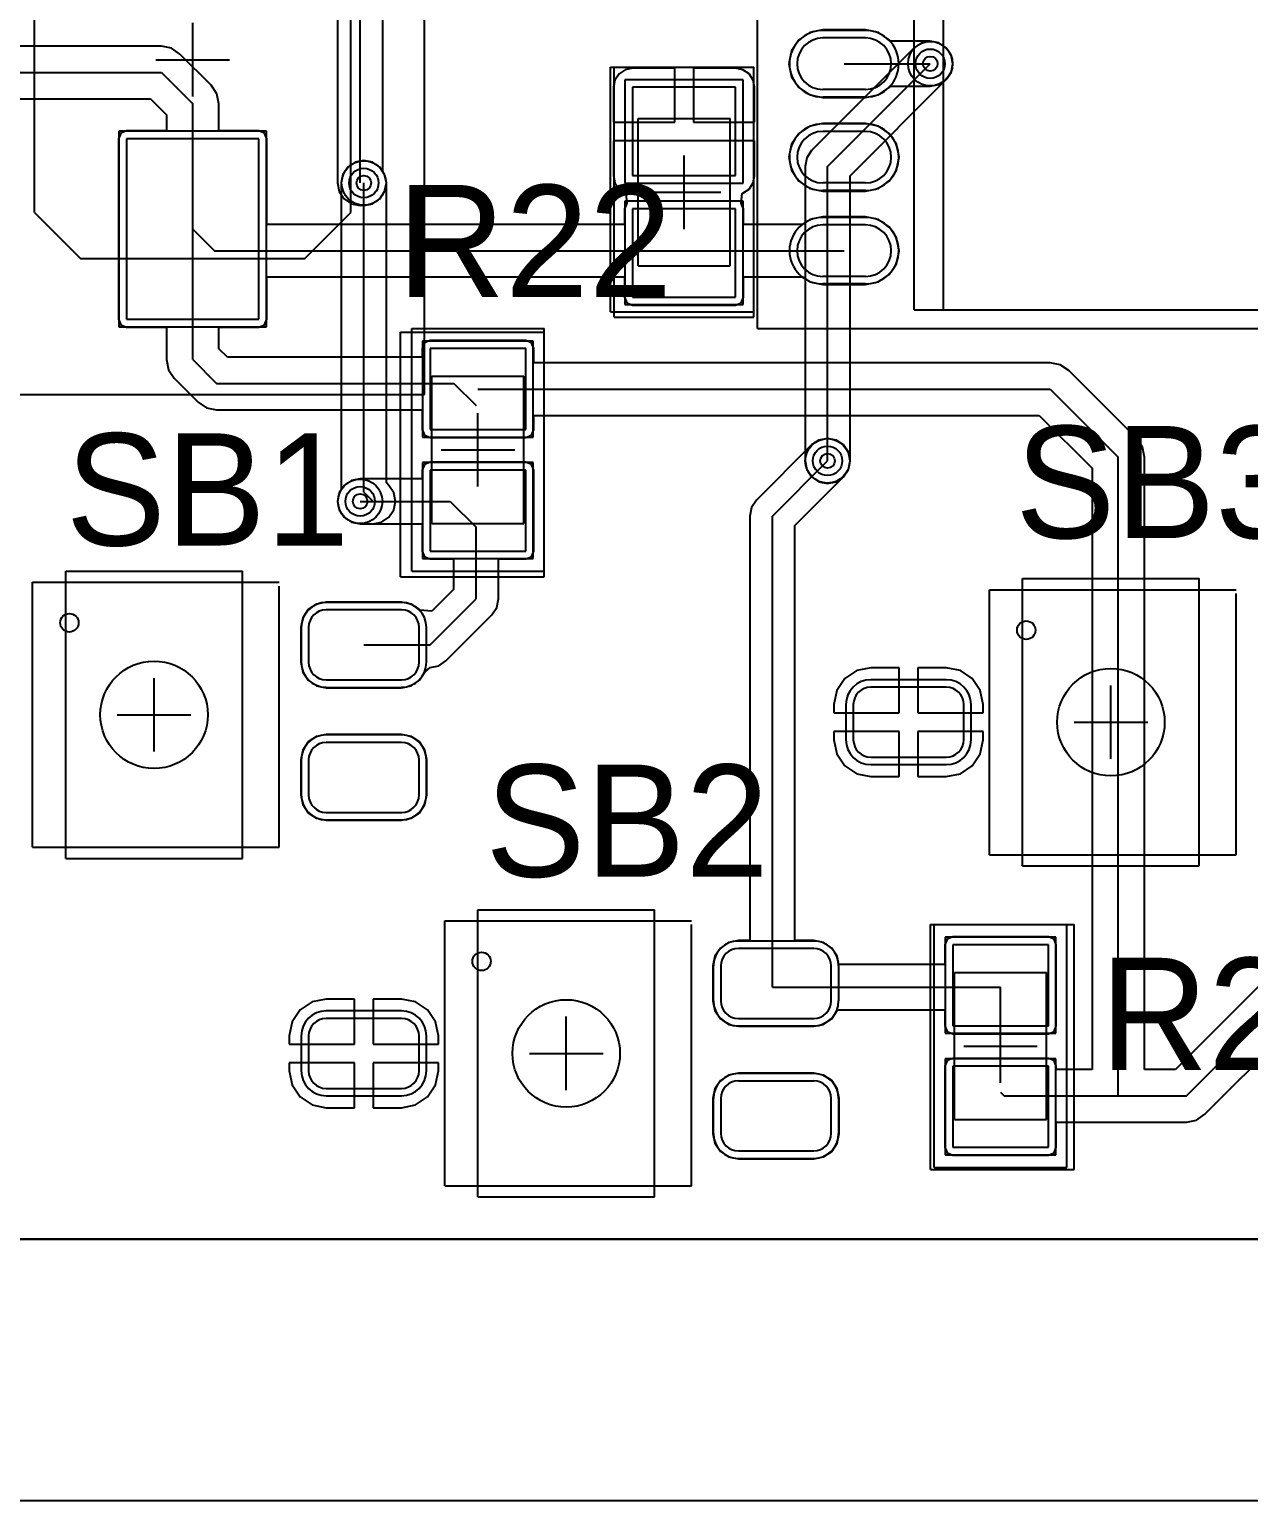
# Model space of a CAD drawing. Header units: millimetres. Extents: x 33 to 142, y 42 to 97.
# Drawn here: x 99.01 to 115.57, y 42.82 to 62.81 of the extents above; entities that cross this region are included whole.
import ezdxf

# ---------------------------------------------------------------- set-up
doc = ezdxf.new("R2010")
doc.units = ezdxf.units.MM
for name, color, linetype in [('BottomLayer', 5, 'Continuous'), ('BottomOverlay', 54, 'Continuous'), ('BottomSolder', 6, 'Continuous'), ('Mechanical13', 56, 'Continuous'), ('Mechanical15', 56, 'Continuous'), ('MultiLayer', 9, 'Continuous'), ('TopLayer', 1, 'Continuous'), ('TopOverlay', 2, 'Continuous'), ('TopPaste', 8, 'Continuous'), ('TopSolder', 216, 'Continuous'), ('ViaHoleLayer', 16, 'Continuous')]:
    doc.layers.add(name, color=color, linetype=linetype)

msp = doc.modelspace()

# ---------------------------------------------------------------- linework, layer by layer
at = {"layer": 'BottomLayer'}
for p, q in [((111.029, 62.561), (109.634, 61.166)), ((111.128, 62.628), (111.029, 62.561)), ((111.245, 62.651), (111.128, 62.628)), ((111.362, 62.628), (111.245, 62.651)), ((111.461, 62.561), (111.362, 62.628)), ((111.528, 62.462), (111.461, 62.561)), ((111.551, 62.345), (111.528, 62.462)), ((109.85, 60.95), (111.245, 62.345)), ((111.461, 62.129), (111.528, 62.228)), ((111.528, 62.228), (111.551, 62.345)), ((110.156, 60.823), (111.461, 62.129)), ((109.634, 61.166), (109.567, 61.067)), ((103.433, 61.008), (103.334, 60.941)), ((103.55, 61.031), (103.433, 61.008)), ((103.667, 61.008), (103.55, 61.031)), ((103.766, 60.941), (103.667, 61.008)), ((109.567, 61.067), (109.544, 60.95)), ((103.267, 60.842), (103.244, 60.725)), ((103.334, 60.941), (103.267, 60.842)), ((103.833, 60.842), (103.766, 60.941)), ((103.856, 60.725), (103.833, 60.842)), ((109.544, 60.95), (109.544, 60.95)), ((109.544, 60.95), (109.544, 56.95)), ((109.85, 56.95), (109.85, 60.95)), ((110.156, 56.95), (110.156, 60.823)), ((103.244, 60.725), (103.244, 56.557)), ((103.55, 56.525), (103.55, 60.725)), ((103.856, 56.652), (103.856, 60.725)), ((109.544, 56.95), (109.567, 56.833)), ((109.567, 56.833), (109.634, 56.734)), ((110.066, 56.734), (110.133, 56.833)), ((110.133, 56.833), (110.156, 56.95)), ((103.891, 56.616), (103.856, 56.652)), ((103.958, 56.517), (103.891, 56.616)), ((103.891, 56.616), (103.891, 56.616)), ((109.634, 56.734), (109.733, 56.667)), ((109.733, 56.667), (109.85, 56.644)), ((109.85, 56.644), (109.967, 56.667)), ((109.967, 56.667), (110.066, 56.734)), ((103.217, 56.517), (103.194, 56.4)), ((103.194, 56.4), (103.217, 56.283)), ((103.244, 56.557), (103.217, 56.517)), ((103.5, 56.4), (103.675, 56.4)), ((103.55, 56.525), (103.675, 56.4)), ((103.981, 56.4), (103.958, 56.517)), ((103.958, 56.283), (103.981, 56.4)), ((103.217, 56.283), (103.284, 56.184)), ((103.284, 56.184), (103.383, 56.117)), ((103.792, 56.117), (103.891, 56.184)), ((103.891, 56.184), (103.958, 56.283)), ((103.383, 56.117), (103.5, 56.094)), ((103.5, 56.094), (103.675, 56.094)), ((103.675, 56.094), (103.792, 56.117)), ((103.675, 56.094), (103.675, 56.094)), ((142.075, 46.375), (96.8, 46.375))]:
    msp.add_line(p, q, dxfattribs=at)
for centre in [(111.245, 62.345), (103.55, 60.725), (109.85, 56.95), (103.5, 56.4)]:
    msp.add_circle(centre, 0.2, dxfattribs=at)
at = {"layer": 'BottomOverlay'}
msp.add_line((39.15, 42.825), (142.225, 42.825), dxfattribs=at)
at = {"layer": 'BottomSolder'}
for centre in [(111.245, 62.345), (103.55, 60.725), (109.85, 56.95), (103.5, 56.4)]:
    msp.add_circle(centre, 0.302, dxfattribs=at)
at = {"layer": 'Mechanical13'}
for p, q in [((111.025, 59), (111.025, 69.5)), ((99.075, 60.325), (99.075, 65.1)), ((103.375, 60.325), (103.375, 65.1)), ((107.275, 59.6), (107.275, 61.6)), ((107.275, 61.6), (108.525, 61.6)), ((108.525, 59.6), (108.525, 61.6)), ((99.075, 60.325), (99.7, 59.7)), ((102.75, 59.7), (103.375, 60.325)), ((99.7, 59.7), (102.75, 59.7)), ((107.275, 59.6), (108.525, 59.6)), ((111.025, 59), (118.625, 59)), ((104.475, 58.1), (105.725, 58.1)), ((104.475, 56.1), (104.475, 58.1)), ((105.725, 56.1), (105.725, 58.1)), ((104.475, 56.1), (105.725, 56.1)), ((111.575, 50), (112.825, 50)), ((111.575, 48), (111.575, 50)), ((112.825, 48), (112.825, 50)), ((111.575, 48), (112.825, 48))]:
    msp.add_line(p, q, dxfattribs=at)
at = {"layer": 'Mechanical15'}
for p, q in [((108.9, 58.75), (108.9, 69.75)), ((104.375, 57.85), (104.375, 66.95)), ((101.225, 61.9), (101.225, 62.9)), ((100.725, 62.4), (101.725, 62.4)), ((106.95, 58.9), (106.95, 62.3)), ((106.95, 62.3), (108.85, 62.3)), ((108.85, 58.9), (108.85, 62.3)), ((107.9, 60.1), (107.9, 61.1)), ((107.4, 60.6), (108.4, 60.6)), ((106.95, 58.9), (108.85, 58.9)), ((104.2, 58.75), (106, 58.75)), ((104.2, 55.45), (104.2, 58.75)), ((106, 55.45), (106, 58.75)), ((108.9, 58.75), (120.75, 58.75)), ((98.075, 57.85), (104.375, 57.85)), ((105.1, 56.6), (105.1, 57.6)), ((104.6, 57.1), (105.6, 57.1)), ((99.5, 55.45), (101.9, 55.45)), ((99.5, 51.55), (99.5, 55.45)), ((101.9, 51.55), (101.9, 55.45)), ((104.2, 55.45), (106, 55.45)), ((112.5, 55.35), (114.9, 55.35)), ((112.5, 51.45), (112.5, 55.35)), ((114.9, 51.45), (114.9, 55.35)), ((100.7, 53), (100.7, 54)), ((113.7, 52.9), (113.7, 53.9)), ((100.2, 53.5), (101.2, 53.5)), ((113.2, 53.4), (114.2, 53.4)), ((99.5, 51.55), (101.9, 51.55)), ((112.5, 51.45), (114.9, 51.45)), ((105.1, 50.85), (107.5, 50.85)), ((105.1, 46.95), (105.1, 50.85)), ((107.5, 46.95), (107.5, 50.85)), ((111.3, 50.65), (113.1, 50.65)), ((111.3, 47.35), (111.3, 50.65)), ((113.1, 47.35), (113.1, 50.65)), ((106.3, 48.4), (106.3, 49.4)), ((112.2, 48.5), (112.2, 49.5)), ((111.7, 49), (112.7, 49)), ((105.8, 48.9), (106.8, 48.9)), ((111.3, 47.35), (113.1, 47.35)), ((105.1, 46.95), (107.5, 46.95))]:
    msp.add_line(p, q, dxfattribs=at)
at = {"layer": 'MultiLayer'}
for centre in [(111.245, 62.345), (103.55, 60.725), (109.85, 56.95), (103.5, 56.4)]:
    msp.add_circle(centre, 0.2, dxfattribs=at)
at = {"layer": 'TopLayer'}
for p, q in [((103.5, 60.725), (103.5, 65)), ((103.806, 60.882), (103.806, 65)), ((103.194, 64.873), (103.194, 60.725)), ((109.609, 62.769), (109.461, 62.669)), ((109.785, 62.804), (109.609, 62.769)), ((110.365, 62.804), (109.785, 62.804)), ((110.541, 62.769), (110.365, 62.804)), ((110.689, 62.669), (110.541, 62.769)), ((100.8, 62.582), (98.738, 62.582)), ((100.937, 62.555), (100.8, 62.582)), ((109.461, 62.669), (109.361, 62.521)), ((110.365, 62.695), (109.785, 62.695)), ((110.702, 62.651), (110.689, 62.669)), ((111.245, 62.651), (110.702, 62.651)), ((111.362, 62.628), (111.245, 62.651)), ((111.461, 62.561), (111.362, 62.628)), ((111.528, 62.462), (111.461, 62.561)), ((101.052, 62.477), (100.937, 62.555)), ((101.477, 62.052), (101.052, 62.477)), ((109.361, 62.521), (109.326, 62.345)), ((111.551, 62.345), (111.528, 62.462)), ((91.1, 62.225), (100.8, 62.225)), ((100.8, 62.225), (101.225, 61.8)), ((107.017, 62.208), (106.961, 62.124)), ((107.101, 62.264), (107.017, 62.208)), ((107.2, 62.284), (107.101, 62.264)), ((107.773, 62.284), (107.2, 62.284)), ((107.773, 61.552), (107.773, 62.284)), ((108.6, 62.284), (108.027, 62.284)), ((108.027, 62.284), (108.027, 61.552)), ((108.699, 62.264), (108.6, 62.284)), ((108.783, 62.208), (108.699, 62.264)), ((108.839, 62.124), (108.783, 62.208)), ((109.326, 62.345), (109.361, 62.169)), ((109.361, 62.169), (109.461, 62.021)), ((110.075, 62.345), (111.245, 62.345)), ((111.461, 62.129), (111.528, 62.228)), ((111.528, 62.228), (111.551, 62.345)), ((101.555, 61.937), (101.477, 62.052)), ((106.961, 62.124), (106.941, 62.025)), ((106.941, 62.025), (106.941, 61.552)), ((107.2, 62.025), (107.2, 60.825)), ((108.6, 62.025), (107.2, 62.025)), ((108.6, 60.825), (108.6, 62.025)), ((108.859, 62.025), (108.839, 62.124)), ((108.859, 61.552), (108.859, 62.025)), ((109.461, 62.021), (109.609, 61.921)), ((110.365, 61.995), (109.785, 61.995)), ((110.541, 61.921), (110.689, 62.021)), ((110.689, 62.021), (110.702, 62.039)), ((110.702, 62.039), (111.245, 62.039)), ((111.245, 62.039), (111.362, 62.062)), ((111.362, 62.062), (111.461, 62.129)), ((91.1, 61.868), (100.652, 61.868)), ((100.652, 61.868), (100.868, 61.652)), ((101.225, 60.1), (101.225, 61.8)), ((101.582, 61.8), (101.555, 61.937)), ((101.582, 61.433), (101.582, 61.8)), ((109.609, 61.921), (109.785, 61.886)), ((109.785, 61.886), (110.365, 61.886)), ((110.365, 61.886), (110.541, 61.921)), ((100.868, 61.652), (100.868, 61.433)), ((100.248, 61.402), (100.217, 61.325)), ((100.325, 61.433), (100.248, 61.402)), ((100.868, 61.433), (100.325, 61.433)), ((102.125, 61.433), (101.582, 61.433)), ((102.202, 61.402), (102.125, 61.433)), ((102.233, 61.325), (102.202, 61.402)), ((106.941, 61.552), (107.773, 61.552)), ((108.027, 61.552), (108.859, 61.552)), ((109.461, 61.399), (109.361, 61.251)), ((109.609, 61.499), (109.461, 61.399)), ((109.785, 61.534), (109.609, 61.499)), ((110.365, 61.534), (109.785, 61.534)), ((110.365, 61.425), (109.785, 61.425)), ((110.541, 61.499), (110.365, 61.534)), ((110.689, 61.399), (110.541, 61.499)), ((110.789, 61.251), (110.689, 61.399)), ((100.217, 61.325), (100.217, 58.875)), ((102.125, 61.325), (100.325, 61.325)), ((100.325, 61.325), (100.325, 58.875)), ((102.125, 58.875), (102.125, 61.325)), ((102.233, 60.162), (102.233, 61.325)), ((108.859, 61.298), (106.941, 61.298)), ((106.941, 61.298), (106.941, 60.825)), ((108.859, 60.825), (108.859, 61.298)), ((109.361, 61.251), (109.326, 61.075)), ((110.824, 61.075), (110.789, 61.251)), ((109.326, 61.075), (109.361, 60.899)), ((110.789, 60.899), (110.824, 61.075)), ((103.833, 60.842), (103.806, 60.882)), ((103.856, 60.725), (103.833, 60.842)), ((106.941, 60.825), (106.961, 60.726)), ((107.2, 60.825), (108.6, 60.825)), ((108.839, 60.726), (108.859, 60.825)), ((109.361, 60.899), (109.461, 60.751)), ((110.689, 60.751), (110.789, 60.899)), ((103.194, 60.725), (103.217, 60.608)), ((103.217, 60.608), (103.284, 60.509)), ((103.766, 60.509), (103.833, 60.608)), ((103.833, 60.608), (103.856, 60.725)), ((106.961, 60.726), (107.017, 60.642)), ((107.017, 60.642), (107.101, 60.586)), ((107.101, 60.586), (107.111, 60.584)), ((107.111, 60.584), (107.124, 60.452)), ((108.676, 60.452), (108.689, 60.584)), ((108.689, 60.584), (108.699, 60.586)), ((108.699, 60.586), (108.783, 60.642)), ((108.783, 60.642), (108.839, 60.726)), ((109.461, 60.751), (109.609, 60.651)), ((109.609, 60.651), (109.785, 60.616)), ((110.365, 60.725), (109.785, 60.725)), ((109.785, 60.616), (110.365, 60.616)), ((110.365, 60.616), (110.541, 60.651)), ((110.541, 60.651), (110.689, 60.751)), ((103.284, 60.509), (103.383, 60.442)), ((103.383, 60.442), (103.5, 60.419)), ((103.5, 60.419), (103.525, 60.424)), ((103.525, 60.424), (103.55, 60.419)), ((103.55, 60.419), (103.667, 60.442)), ((103.667, 60.442), (103.766, 60.509)), ((107.123, 60.452), (107.092, 60.375)), ((107.092, 60.375), (107.092, 60.162)), ((107.124, 60.452), (107.123, 60.452)), ((107.2, 60.375), (107.2, 59.175)), ((108.6, 60.375), (107.2, 60.375)), ((108.6, 59.175), (108.6, 60.375)), ((108.677, 60.452), (108.676, 60.452)), ((108.708, 60.375), (108.677, 60.452)), ((108.708, 60.162), (108.708, 60.375)), ((107.092, 60.162), (102.233, 60.162)), ((109.509, 60.162), (108.708, 60.162)), ((109.609, 60.229), (109.509, 60.162)), ((109.785, 60.264), (109.609, 60.229)), ((110.365, 60.264), (109.785, 60.264)), ((110.541, 60.229), (110.365, 60.264)), ((110.689, 60.129), (110.541, 60.229)), ((101.225, 60.1), (101.52, 59.805)), ((101.225, 58.325), (101.225, 60.1)), ((110.365, 60.155), (109.785, 60.155)), ((110.789, 59.981), (110.689, 60.129)), ((110.824, 59.805), (110.789, 59.981)), ((101.52, 59.805), (110.075, 59.805)), ((110.789, 59.629), (110.824, 59.805)), ((110.689, 59.481), (110.789, 59.629)), ((102.233, 58.875), (102.233, 59.448)), ((102.233, 59.448), (107.092, 59.448)), ((107.092, 59.448), (107.092, 59.175)), ((108.708, 59.175), (108.708, 59.448)), ((108.708, 59.448), (109.509, 59.448)), ((109.509, 59.448), (109.609, 59.381)), ((109.609, 59.381), (109.785, 59.346)), ((110.365, 59.455), (109.785, 59.455)), ((110.365, 59.346), (110.541, 59.381)), ((110.541, 59.381), (110.689, 59.481)), ((107.092, 59.175), (107.123, 59.098)), ((107.2, 59.175), (108.6, 59.175)), ((108.677, 59.098), (108.708, 59.175)), ((109.785, 59.346), (110.365, 59.346)), ((107.123, 59.098), (107.2, 59.067)), ((107.2, 59.067), (108.6, 59.067)), ((108.6, 59.067), (108.677, 59.098)), ((100.217, 58.875), (100.248, 58.798)), ((100.248, 58.798), (100.325, 58.767)), ((100.325, 58.875), (102.125, 58.875)), ((100.325, 58.767), (100.868, 58.767)), ((100.868, 58.767), (100.868, 58.325)), ((101.582, 58.473), (101.582, 58.767)), ((101.582, 58.767), (102.125, 58.767)), ((102.125, 58.767), (102.202, 58.798)), ((102.202, 58.798), (102.233, 58.875)), ((104.45, 58.583), (104.373, 58.552)), ((105.75, 58.583), (104.45, 58.583)), ((105.827, 58.552), (105.75, 58.583)), ((101.698, 58.357), (101.582, 58.473)), ((104.373, 58.552), (104.342, 58.475)), ((104.342, 58.475), (104.342, 58.357)), ((105.75, 58.475), (104.45, 58.475)), ((104.45, 58.475), (104.45, 57.375)), ((105.75, 57.375), (105.75, 58.475)), ((105.858, 58.475), (105.827, 58.552)), ((105.858, 58.282), (105.858, 58.475)), ((100.868, 58.325), (100.895, 58.188)), ((100.895, 58.188), (100.973, 58.073)), ((101.225, 58.325), (101.55, 58)), ((104.342, 58.357), (101.698, 58.357)), ((112.875, 58.282), (105.858, 58.282)), ((113.012, 58.255), (112.875, 58.282)), ((113.127, 58.177), (113.012, 58.255)), ((114.052, 57.252), (113.127, 58.177)), ((100.973, 58.073), (101.298, 57.748)), ((101.55, 58), (104.775, 58)), ((104.775, 58), (105.075, 57.7)), ((105.1, 57.925), (112.875, 57.925)), ((112.875, 57.925), (113.8, 57)), ((101.298, 57.748), (101.413, 57.67)), ((101.413, 57.67), (101.55, 57.643)), ((101.55, 57.643), (104.342, 57.643)), ((104.342, 57.643), (104.342, 57.375)), ((105.858, 57.375), (105.858, 57.568)), ((105.858, 57.568), (112.727, 57.568)), ((112.727, 57.568), (113.443, 56.852)), ((104.342, 57.375), (104.373, 57.298)), ((104.45, 57.375), (105.75, 57.375)), ((105.827, 57.298), (105.858, 57.375)), ((104.373, 57.298), (104.45, 57.267)), ((104.45, 57.267), (105.75, 57.267)), ((105.75, 57.267), (105.827, 57.298)), ((109.634, 57.166), (108.884, 56.416)), ((109.733, 57.233), (109.634, 57.166)), ((109.634, 57.166), (109.634, 57.166)), ((109.85, 57.256), (109.733, 57.233)), ((109.967, 57.233), (109.85, 57.256)), ((110.066, 57.166), (109.967, 57.233)), ((110.133, 57.067), (110.066, 57.166)), ((114.13, 57.137), (114.052, 57.252)), ((110.156, 56.95), (110.133, 57.067)), ((113.8, 48.325), (113.8, 57)), ((114.157, 57), (114.13, 57.137)), ((114.157, 48.682), (114.157, 57)), ((104.373, 56.902), (104.342, 56.825)), ((104.342, 56.825), (104.342, 56.706)), ((104.45, 56.933), (104.373, 56.902)), ((105.75, 56.933), (104.45, 56.933)), ((105.75, 56.825), (104.45, 56.825)), ((104.45, 56.825), (104.45, 55.725)), ((105.827, 56.902), (105.75, 56.933)), ((105.75, 55.725), (105.75, 56.825)), ((105.858, 56.825), (105.827, 56.902)), ((105.858, 55.725), (105.858, 56.825)), ((109.1, 56.2), (109.85, 56.95)), ((110.066, 56.734), (110.133, 56.833)), ((110.133, 56.833), (110.156, 56.95)), ((113.443, 56.852), (113.443, 48.682)), ((103.284, 56.616), (103.217, 56.517)), ((103.383, 56.683), (103.284, 56.616)), ((103.5, 56.706), (103.383, 56.683)), ((104.342, 56.706), (103.5, 56.706)), ((109.406, 56.073), (110.066, 56.734)), ((110.066, 56.734), (110.066, 56.734)), ((103.217, 56.517), (103.194, 56.4)), ((103.194, 56.4), (103.217, 56.283)), ((103.5, 56.4), (104.725, 56.4)), ((104.725, 56.4), (105.075, 56.05)), ((108.884, 56.416), (108.817, 56.317)), ((103.217, 56.283), (103.284, 56.184)), ((103.284, 56.184), (103.383, 56.117)), ((108.817, 56.317), (108.794, 56.2)), ((108.794, 56.2), (108.794, 56.2)), ((108.794, 56.2), (108.794, 50.432)), ((109.1, 49.8), (109.1, 56.2)), ((103.383, 56.117), (103.5, 56.094)), ((103.5, 56.094), (104.342, 56.094)), ((104.342, 56.094), (104.342, 55.725)), ((105.075, 55.075), (105.075, 56.05)), ((109.406, 50.432), (109.406, 56.073)), ((104.342, 55.725), (104.373, 55.648)), ((104.373, 55.648), (104.45, 55.617)), ((104.45, 55.725), (105.75, 55.725)), ((104.45, 55.617), (104.769, 55.617)), ((104.769, 55.617), (104.769, 55.202)), ((105.381, 55.075), (105.381, 55.617)), ((105.381, 55.617), (105.75, 55.617)), ((105.75, 55.617), (105.827, 55.648)), ((105.827, 55.648), (105.858, 55.725)), ((104.769, 55.202), (104.474, 54.907)), ((102.906, 55.005), (102.794, 54.931)), ((103.038, 55.032), (102.906, 55.005)), ((104.062, 55.032), (103.038, 55.032)), ((104.194, 55.005), (104.062, 55.032)), ((104.306, 54.931), (104.194, 55.005)), ((104.45, 54.45), (105.075, 55.075)), ((105.358, 54.958), (105.381, 55.075)), ((105.381, 55.075), (105.381, 55.075)), ((102.72, 54.819), (102.693, 54.688)), ((102.794, 54.931), (102.72, 54.819)), ((104.062, 54.925), (103.038, 54.925)), ((104.311, 54.923), (104.306, 54.931)), ((104.474, 54.907), (104.311, 54.923)), ((104.666, 54.234), (105.291, 54.859)), ((105.291, 54.859), (105.358, 54.958)), ((105.291, 54.859), (105.291, 54.859)), ((102.693, 54.688), (102.693, 54.213)), ((102.8, 54.688), (102.8, 54.213)), ((104.3, 54.213), (104.3, 54.688)), ((103.55, 54.45), (104.45, 54.45)), ((102.693, 54.213), (102.72, 54.081)), ((104.45, 54.144), (104.567, 54.167)), ((104.567, 54.167), (104.666, 54.234)), ((102.72, 54.081), (102.794, 53.969)), ((102.794, 53.969), (102.906, 53.895)), ((103.038, 53.975), (104.062, 53.975)), ((104.194, 53.895), (104.306, 53.969)), ((104.306, 53.969), (104.38, 54.081)), ((104.38, 54.081), (104.45, 54.144)), ((110.083, 53.992), (109.975, 53.829)), ((110.246, 54.1), (110.083, 53.992)), ((110.438, 54.139), (110.246, 54.1)), ((110.823, 54.139), (110.438, 54.139)), ((110.823, 53.527), (110.823, 54.139)), ((111.462, 54.139), (111.077, 54.139)), ((111.077, 54.139), (111.077, 53.527)), ((111.654, 54.1), (111.462, 54.139)), ((111.817, 53.992), (111.654, 54.1)), ((111.925, 53.829), (111.817, 53.992)), ((102.906, 53.895), (103.038, 53.868)), ((103.038, 53.868), (104.062, 53.868)), ((104.062, 53.868), (104.194, 53.895)), ((109.975, 53.829), (109.936, 53.638)), ((111.462, 53.875), (110.438, 53.875)), ((111.964, 53.638), (111.925, 53.829)), ((109.936, 53.638), (109.936, 53.527)), ((110.2, 53.638), (110.2, 53.162)), ((111.7, 53.162), (111.7, 53.638)), ((111.964, 53.527), (111.964, 53.638)), ((119.656, 53.76), (114.577, 48.682)), ((114.725, 48.325), (120.013, 53.613)), ((109.936, 53.527), (110.823, 53.527)), ((111.077, 53.527), (111.964, 53.527)), ((102.906, 53.205), (102.794, 53.131)), ((103.038, 53.232), (102.906, 53.205)), ((104.062, 53.232), (103.038, 53.232)), ((104.194, 53.205), (104.062, 53.232)), ((104.306, 53.131), (104.194, 53.205)), ((110.823, 53.273), (109.936, 53.273)), ((109.936, 53.273), (109.936, 53.162)), ((110.823, 52.661), (110.823, 53.273)), ((111.964, 53.273), (111.077, 53.273)), ((111.077, 53.273), (111.077, 52.661)), ((111.964, 53.162), (111.964, 53.273)), ((114.977, 48.073), (120.265, 53.361)), ((102.72, 53.019), (102.693, 52.887)), ((102.794, 53.131), (102.72, 53.019)), ((104.062, 53.125), (103.038, 53.125)), ((104.38, 53.019), (104.306, 53.131)), ((104.407, 52.887), (104.38, 53.019)), ((109.936, 53.162), (109.975, 52.971)), ((109.975, 52.971), (110.083, 52.808)), ((111.817, 52.808), (111.925, 52.971)), ((111.925, 52.971), (111.964, 53.162)), ((102.693, 52.887), (102.693, 52.412)), ((102.8, 52.887), (102.8, 52.412)), ((104.3, 52.412), (104.3, 52.887)), ((104.407, 52.412), (104.407, 52.887)), ((110.083, 52.808), (110.246, 52.7)), ((110.438, 52.925), (111.462, 52.925)), ((111.654, 52.7), (111.817, 52.808)), ((110.246, 52.7), (110.438, 52.661)), ((110.438, 52.661), (110.823, 52.661)), ((111.077, 52.661), (111.462, 52.661)), ((111.462, 52.661), (111.654, 52.7)), ((102.693, 52.412), (102.72, 52.281)), ((104.38, 52.281), (104.407, 52.412)), ((102.72, 52.281), (102.794, 52.169)), ((102.794, 52.169), (102.906, 52.095)), ((103.038, 52.175), (104.062, 52.175)), ((104.194, 52.095), (104.306, 52.169)), ((104.306, 52.169), (104.38, 52.281)), ((102.906, 52.095), (103.038, 52.068)), ((103.038, 52.068), (104.062, 52.068)), ((104.062, 52.068), (104.194, 52.095)), ((108.506, 50.405), (108.394, 50.331)), ((108.638, 50.432), (108.506, 50.405)), ((108.794, 50.432), (108.638, 50.432)), ((109.662, 50.432), (109.406, 50.432)), ((109.794, 50.405), (109.662, 50.432)), ((109.906, 50.331), (109.794, 50.405)), ((111.473, 50.452), (111.442, 50.375)), ((111.442, 50.375), (111.442, 50.106)), ((111.55, 50.483), (111.473, 50.452)), ((112.85, 50.483), (111.55, 50.483)), ((111.55, 50.375), (111.55, 49.275)), ((112.85, 50.375), (111.55, 50.375)), ((112.927, 50.452), (112.85, 50.483)), ((112.85, 49.275), (112.85, 50.375)), ((112.958, 50.375), (112.927, 50.452)), ((112.958, 49.275), (112.958, 50.375)), ((108.32, 50.219), (108.293, 50.088)), ((108.394, 50.331), (108.32, 50.219)), ((109.662, 50.325), (108.638, 50.325)), ((109.98, 50.219), (109.906, 50.331)), ((110.003, 50.106), (109.98, 50.219)), ((108.293, 50.088), (108.293, 49.613)), ((108.4, 50.088), (108.4, 49.613)), ((109.9, 49.613), (109.9, 50.088)), ((111.442, 50.106), (110.003, 50.106)), ((109.1, 49.8), (112.2, 49.8)), ((112.2, 49.5), (112.2, 49.8)), ((102.846, 49.6), (102.683, 49.492)), ((103.038, 49.639), (102.846, 49.6)), ((103.423, 49.639), (103.038, 49.639)), ((103.423, 49.027), (103.423, 49.639)), ((104.062, 49.639), (103.677, 49.639)), ((103.677, 49.639), (103.677, 49.027)), ((104.254, 49.6), (104.062, 49.639)), ((104.417, 49.492), (104.254, 49.6)), ((108.293, 49.613), (108.32, 49.481)), ((102.683, 49.492), (102.575, 49.329)), ((104.062, 49.375), (103.038, 49.375)), ((104.525, 49.329), (104.417, 49.492)), ((108.32, 49.481), (108.394, 49.369)), ((108.394, 49.369), (108.506, 49.295)), ((108.638, 49.375), (109.662, 49.375)), ((109.794, 49.295), (109.906, 49.369)), ((109.906, 49.369), (109.98, 49.481)), ((109.98, 49.481), (109.983, 49.494)), ((109.983, 49.494), (111.442, 49.494)), ((111.442, 49.494), (111.442, 49.275)), ((102.575, 49.329), (102.536, 49.138)), ((104.564, 49.138), (104.525, 49.329)), ((108.506, 49.295), (108.638, 49.268)), ((108.638, 49.268), (109.662, 49.268)), ((109.662, 49.268), (109.794, 49.295)), ((111.442, 49.275), (111.473, 49.198)), ((111.473, 49.198), (111.55, 49.167)), ((111.55, 49.275), (112.85, 49.275)), ((111.55, 49.167), (112.85, 49.167)), ((112.85, 49.167), (112.927, 49.198)), ((112.927, 49.198), (112.958, 49.275)), ((102.536, 49.138), (102.536, 49.027)), ((102.536, 49.027), (103.423, 49.027)), ((102.8, 49.138), (102.8, 48.663)), ((103.677, 49.027), (104.564, 49.027)), ((104.3, 48.663), (104.3, 49.138)), ((104.564, 49.027), (104.564, 49.138)), ((103.423, 48.773), (102.536, 48.773)), ((102.536, 48.773), (102.536, 48.663)), ((103.423, 48.161), (103.423, 48.773)), ((104.564, 48.773), (103.677, 48.773)), ((103.677, 48.773), (103.677, 48.161)), ((104.564, 48.663), (104.564, 48.773)), ((111.473, 48.802), (111.442, 48.725)), ((111.55, 48.833), (111.473, 48.802)), ((112.85, 48.833), (111.55, 48.833)), ((112.927, 48.802), (112.85, 48.833)), ((112.958, 48.725), (112.927, 48.802)), ((102.536, 48.663), (102.575, 48.471)), ((104.525, 48.471), (104.564, 48.663)), ((108.506, 48.605), (108.394, 48.531)), ((108.638, 48.632), (108.506, 48.605)), ((109.662, 48.632), (108.638, 48.632)), ((109.794, 48.605), (109.662, 48.632)), ((109.906, 48.531), (109.794, 48.605)), ((111.442, 48.725), (111.442, 47.625)), ((111.55, 48.725), (111.55, 47.625)), ((112.85, 48.725), (111.55, 48.725)), ((112.85, 47.625), (112.85, 48.725)), ((112.958, 48.682), (112.958, 48.725)), ((113.443, 48.682), (112.958, 48.682)), ((114.577, 48.682), (114.157, 48.682)), ((102.575, 48.471), (102.683, 48.308)), ((103.038, 48.425), (104.062, 48.425)), ((104.417, 48.308), (104.525, 48.471)), ((108.32, 48.419), (108.293, 48.288)), ((108.394, 48.531), (108.32, 48.419)), ((109.662, 48.525), (108.638, 48.525)), ((109.98, 48.419), (109.906, 48.531)), ((110.007, 48.288), (109.98, 48.419)), ((112.2, 48.375), (112.25, 48.325)), ((102.683, 48.308), (102.846, 48.2)), ((102.846, 48.2), (103.038, 48.161)), ((104.062, 48.161), (104.254, 48.2)), ((104.254, 48.2), (104.417, 48.308)), ((108.293, 48.288), (108.293, 47.813)), ((108.4, 48.288), (108.4, 47.813)), ((109.9, 47.813), (109.9, 48.288)), ((110.007, 47.813), (110.007, 48.288)), ((112.25, 48.325), (113.8, 48.325)), ((113.8, 48.325), (114.725, 48.325)), ((103.038, 48.161), (103.423, 48.161)), ((103.677, 48.161), (104.062, 48.161)), ((112.958, 47.625), (112.958, 47.968)), ((112.958, 47.968), (114.725, 47.968)), ((114.725, 47.968), (114.862, 47.995)), ((114.862, 47.995), (114.977, 48.073)), ((108.293, 47.813), (108.32, 47.681)), ((109.98, 47.681), (110.007, 47.813)), ((108.32, 47.681), (108.394, 47.569)), ((108.394, 47.569), (108.506, 47.495)), ((108.638, 47.575), (109.662, 47.575)), ((109.794, 47.495), (109.906, 47.569)), ((109.906, 47.569), (109.98, 47.681)), ((111.442, 47.625), (111.473, 47.548)), ((111.55, 47.625), (112.85, 47.625)), ((112.927, 47.548), (112.958, 47.625)), ((108.506, 47.495), (108.638, 47.468)), ((108.638, 47.468), (109.662, 47.468)), ((109.662, 47.468), (109.794, 47.495)), ((111.473, 47.548), (111.55, 47.517)), ((111.55, 47.517), (112.85, 47.517)), ((112.85, 47.517), (112.927, 47.548)), ((110.8, 46.375), (96.8, 46.375)), ((142.075, 46.375), (110.8, 46.375))]:
    msp.add_line(p, q, dxfattribs=at)
for centre in [(111.245, 62.345), (103.55, 60.725), (109.85, 56.95), (103.5, 56.4)]:
    msp.add_circle(centre, 0.2, dxfattribs=at)
for centre, radius, start, end in [((109.785, 62.345), 0.35, 90, 270), ((110.365, 62.345), 0.35, 270, 90), ((109.785, 61.075), 0.35, 90, 270), ((110.365, 61.075), 0.35, 270, 90), ((109.785, 59.805), 0.35, 90, 270), ((110.365, 59.805), 0.35, 270, 90), ((103.038, 54.688), 0.238, 90, 180), ((104.062, 54.688), 0.238, 0, 90), ((103.038, 54.213), 0.238, 180, 270), ((104.062, 54.213), 0.238, 270, 0), ((110.438, 53.638), 0.238, 90, 180), ((111.462, 53.638), 0.238, 0, 90), ((103.038, 52.887), 0.238, 90, 180), ((104.062, 52.887), 0.238, 0, 90), ((110.438, 53.162), 0.238, 180, 270), ((111.462, 53.162), 0.238, 270, 0), ((103.038, 52.412), 0.238, 180, 270), ((104.062, 52.412), 0.238, 270, 0), ((108.638, 50.088), 0.238, 90, 180), ((109.662, 50.088), 0.238, 0, 90), ((108.638, 49.613), 0.238, 180, 270), ((109.662, 49.613), 0.238, 270, 0), ((103.038, 49.138), 0.238, 90, 180), ((104.062, 49.138), 0.238, 0, 90), ((103.038, 48.663), 0.238, 180, 270), ((104.062, 48.663), 0.238, 270, 0), ((108.638, 48.288), 0.238, 90, 180), ((109.662, 48.288), 0.238, 0, 90), ((108.638, 47.813), 0.238, 180, 270), ((109.662, 47.813), 0.238, 270, 0)]:
    msp.add_arc(centre, radius, start, end, dxfattribs=at)
at = {"layer": 'TopOverlay'}
for p, q in [((111.425, 59), (111.425, 69.5)), ((99.075, 60.325), (99.075, 65.1)), ((103.375, 60.325), (103.375, 65.1)), ((106.9, 62.3), (108.85, 62.3)), ((106.9, 58.975), (106.9, 62.3)), ((108.85, 58.975), (108.85, 62.3)), ((99.075, 60.325), (99.7, 59.7)), ((102.75, 59.7), (103.375, 60.325)), ((99.7, 59.7), (100.025, 59.7)), ((102.425, 59.7), (102.75, 59.7)), ((106.9, 58.975), (108.85, 58.975)), ((111.425, 59), (118.225, 59)), ((104.05, 58.7), (106, 58.7)), ((104.05, 55.375), (104.05, 58.7)), ((106, 55.375), (106, 58.7)), ((104.05, 55.375), (106, 55.375)), ((99.05, 55.3), (102.4, 55.3)), ((99.05, 51.7), (99.05, 55.3)), ((102.4, 51.7), (102.4, 55.25)), ((112.05, 55.2), (115.4, 55.2)), ((112.05, 51.6), (112.05, 55.2)), ((115.4, 51.6), (115.4, 55.15)), ((99.05, 51.7), (102.4, 51.7)), ((112.05, 51.6), (115.4, 51.6)), ((104.65, 50.7), (108, 50.7)), ((104.65, 47.1), (104.65, 50.7)), ((108, 47.1), (108, 50.65)), ((111.25, 50.65), (113.2, 50.65)), ((111.25, 47.325), (111.25, 50.65)), ((113.2, 47.325), (113.2, 50.65)), ((111.25, 47.325), (113.2, 47.325)), ((104.65, 47.1), (108, 47.1)), ((39.3, 46.375), (142.075, 46.375))]:
    msp.add_line(p, q, dxfattribs=at)
for centre, radius in [((99.55, 54.75), 0.125), ((112.55, 54.65), 0.125), ((100.7, 53.5), 0.73), ((113.7, 53.4), 0.73), ((105.15, 50.15), 0.125), ((106.3, 48.9), 0.73)]:
    msp.add_circle(centre, radius, dxfattribs=at)
at = {"layer": 'TopPaste'}
for p, q in [((110.365, 62.695), (109.785, 62.695)), ((107.2, 62.025), (107.2, 60.825)), ((108.6, 62.025), (107.2, 62.025)), ((108.6, 60.825), (108.6, 62.025)), ((110.365, 61.995), (109.785, 61.995)), ((110.365, 61.425), (109.785, 61.425)), ((102.125, 61.325), (100.325, 61.325)), ((100.325, 61.325), (100.325, 58.875)), ((102.125, 58.875), (102.125, 61.325)), ((107.2, 60.825), (108.6, 60.825)), ((110.365, 60.725), (109.785, 60.725)), ((107.2, 60.375), (107.2, 59.175)), ((108.6, 60.375), (107.2, 60.375)), ((108.6, 59.175), (108.6, 60.375)), ((110.365, 60.155), (109.785, 60.155)), ((110.365, 59.455), (109.785, 59.455)), ((107.2, 59.175), (108.6, 59.175)), ((100.325, 58.875), (102.125, 58.875)), ((105.75, 58.475), (104.45, 58.475)), ((104.45, 58.475), (104.45, 57.375)), ((105.75, 57.375), (105.75, 58.475)), ((104.45, 57.375), (105.75, 57.375)), ((105.75, 56.825), (104.45, 56.825)), ((104.45, 56.825), (104.45, 55.725)), ((105.75, 55.725), (105.75, 56.825)), ((104.45, 55.725), (105.75, 55.725)), ((104.062, 54.925), (103.038, 54.925)), ((102.8, 54.688), (102.8, 54.213)), ((104.3, 54.213), (104.3, 54.688)), ((103.038, 53.975), (104.062, 53.975)), ((111.462, 53.875), (110.438, 53.875)), ((110.2, 53.638), (110.2, 53.162)), ((111.7, 53.162), (111.7, 53.638)), ((104.062, 53.125), (103.038, 53.125)), ((102.8, 52.887), (102.8, 52.412)), ((104.3, 52.412), (104.3, 52.887)), ((110.438, 52.925), (111.462, 52.925)), ((103.038, 52.175), (104.062, 52.175)), ((111.55, 50.375), (111.55, 49.275)), ((112.85, 50.375), (111.55, 50.375)), ((112.85, 49.275), (112.85, 50.375)), ((109.662, 50.325), (108.638, 50.325)), ((108.4, 50.088), (108.4, 49.613)), ((109.9, 49.613), (109.9, 50.088)), ((104.062, 49.375), (103.038, 49.375)), ((108.638, 49.375), (109.662, 49.375)), ((111.55, 49.275), (112.85, 49.275)), ((102.8, 49.138), (102.8, 48.663)), ((104.3, 48.663), (104.3, 49.138)), ((111.55, 48.725), (111.55, 47.625)), ((112.85, 48.725), (111.55, 48.725)), ((112.85, 47.625), (112.85, 48.725)), ((103.038, 48.425), (104.062, 48.425)), ((109.662, 48.525), (108.638, 48.525)), ((108.4, 48.288), (108.4, 47.813)), ((109.9, 47.813), (109.9, 48.288)), ((108.638, 47.575), (109.662, 47.575)), ((111.55, 47.625), (112.85, 47.625))]:
    msp.add_line(p, q, dxfattribs=at)
for centre, radius, start, end in [((109.785, 62.345), 0.35, 90, 270), ((110.365, 62.345), 0.35, 270, 90), ((109.785, 61.075), 0.35, 90, 270), ((110.365, 61.075), 0.35, 270, 90), ((109.785, 59.805), 0.35, 90, 270), ((110.365, 59.805), 0.35, 270, 90), ((103.038, 54.688), 0.238, 90, 180), ((104.062, 54.688), 0.238, 0, 90), ((103.038, 54.213), 0.238, 180, 270), ((104.062, 54.213), 0.238, 270, 0), ((110.438, 53.638), 0.238, 90, 180), ((111.462, 53.638), 0.238, 0, 90), ((103.038, 52.887), 0.238, 90, 180), ((104.062, 52.887), 0.238, 0, 90), ((110.438, 53.162), 0.238, 180, 270), ((111.462, 53.162), 0.238, 270, 0), ((103.038, 52.412), 0.238, 180, 270), ((104.062, 52.412), 0.238, 270, 0), ((108.638, 50.088), 0.238, 90, 180), ((109.662, 50.088), 0.238, 0, 90), ((108.638, 49.613), 0.238, 180, 270), ((109.662, 49.613), 0.238, 270, 0), ((103.038, 49.138), 0.238, 90, 180), ((104.062, 49.138), 0.238, 0, 90), ((103.038, 48.663), 0.238, 180, 270), ((104.062, 48.663), 0.238, 270, 0), ((108.638, 48.288), 0.238, 90, 180), ((109.662, 48.288), 0.238, 0, 90), ((108.638, 47.813), 0.238, 180, 270), ((109.662, 47.813), 0.238, 270, 0)]:
    msp.add_arc(centre, radius, start, end, dxfattribs=at)
at = {"layer": 'TopSolder'}
for p, q in [((110.365, 62.797), (109.785, 62.797)), ((107.098, 62.127), (107.098, 60.723)), ((108.702, 62.127), (107.098, 62.127)), ((108.702, 60.723), (108.702, 62.127)), ((110.365, 61.893), (109.785, 61.893)), ((102.227, 61.427), (100.223, 61.427)), ((100.223, 61.427), (100.223, 58.773)), ((102.227, 58.773), (102.227, 61.427)), ((110.365, 61.527), (109.785, 61.527)), ((107.098, 60.723), (108.702, 60.723)), ((110.365, 60.623), (109.785, 60.623)), ((107.098, 60.477), (107.098, 59.073)), ((108.702, 60.477), (107.098, 60.477)), ((108.702, 59.073), (108.702, 60.477)), ((110.365, 60.257), (109.785, 60.257)), ((110.365, 59.353), (109.785, 59.353)), ((107.098, 59.073), (108.702, 59.073)), ((100.223, 58.773), (102.227, 58.773)), ((105.852, 58.577), (104.348, 58.577)), ((104.348, 58.577), (104.348, 57.273)), ((105.852, 57.273), (105.852, 58.577)), ((104.348, 57.273), (105.852, 57.273)), ((105.852, 56.927), (104.348, 56.927)), ((104.348, 56.927), (104.348, 55.623)), ((105.852, 55.623), (105.852, 56.927)), ((104.348, 55.623), (105.852, 55.623)), ((104.062, 55.027), (103.038, 55.027)), ((102.698, 54.688), (102.698, 54.213)), ((104.402, 54.213), (104.402, 54.688)), ((111.462, 53.977), (110.438, 53.977)), ((103.038, 53.873), (104.062, 53.873)), ((110.098, 53.638), (110.098, 53.162)), ((111.802, 53.162), (111.802, 53.638)), ((104.062, 53.227), (103.038, 53.227)), ((102.698, 52.887), (102.698, 52.412)), ((104.402, 52.412), (104.402, 52.887)), ((110.438, 52.823), (111.462, 52.823)), ((103.038, 52.073), (104.062, 52.073)), ((109.662, 50.427), (108.638, 50.427)), ((111.448, 50.477), (111.448, 49.173)), ((112.952, 50.477), (111.448, 50.477)), ((112.952, 49.173), (112.952, 50.477)), ((108.298, 50.088), (108.298, 49.613)), ((110.002, 49.613), (110.002, 50.088)), ((104.062, 49.477), (103.038, 49.477)), ((108.638, 49.273), (109.662, 49.273)), ((111.448, 49.173), (112.952, 49.173)), ((102.698, 49.138), (102.698, 48.663)), ((104.402, 48.663), (104.402, 49.138)), ((111.448, 48.827), (111.448, 47.523)), ((112.952, 48.827), (111.448, 48.827)), ((112.952, 47.523), (112.952, 48.827)), ((109.662, 48.627), (108.638, 48.627)), ((103.038, 48.323), (104.062, 48.323)), ((108.298, 48.288), (108.298, 47.813)), ((110.002, 47.813), (110.002, 48.288)), ((108.638, 47.473), (109.662, 47.473)), ((111.448, 47.523), (112.952, 47.523))]:
    msp.add_line(p, q, dxfattribs=at)
for centre in [(111.245, 62.345), (103.55, 60.725), (109.85, 56.95), (103.5, 56.4)]:
    msp.add_circle(centre, 0.302, dxfattribs=at)
for centre, radius, start, end in [((109.785, 62.345), 0.452, 90, 270), ((110.365, 62.345), 0.452, 270, 90), ((109.785, 61.075), 0.452, 90, 270), ((110.365, 61.075), 0.452, 270, 90), ((109.785, 59.805), 0.452, 90, 270), ((110.365, 59.805), 0.452, 270, 90), ((103.038, 54.688), 0.339, 90, 180), ((104.062, 54.688), 0.339, 0, 90), ((103.038, 54.213), 0.339, 180, 270), ((104.062, 54.213), 0.339, 270, 0), ((110.438, 53.638), 0.339, 90, 180), ((111.462, 53.638), 0.339, 0, 90), ((103.038, 52.887), 0.339, 90, 180), ((104.062, 52.887), 0.339, 0, 90), ((110.438, 53.162), 0.339, 180, 270), ((111.462, 53.162), 0.339, 270, 0), ((103.038, 52.412), 0.339, 180, 270), ((104.062, 52.412), 0.339, 270, 0), ((108.638, 50.088), 0.339, 90, 180), ((109.662, 50.088), 0.339, 0, 90), ((108.638, 49.613), 0.339, 180, 270), ((109.662, 49.613), 0.339, 270, 0), ((103.038, 49.138), 0.339, 90, 180), ((104.062, 49.138), 0.339, 0, 90), ((103.038, 48.663), 0.339, 180, 270), ((104.062, 48.663), 0.339, 270, 0), ((108.638, 48.288), 0.339, 90, 180), ((109.662, 48.288), 0.339, 0, 90), ((108.638, 47.813), 0.339, 180, 270), ((109.662, 47.813), 0.339, 270, 0)]:
    msp.add_arc(centre, radius, start, end, dxfattribs=at)
at = {"layer": 'ViaHoleLayer'}
for centre in [(111.245, 62.345), (103.55, 60.725), (109.85, 56.95), (103.5, 56.4)]:
    msp.add_circle(centre, 0.1, dxfattribs=at)

# ---------------------------------------------------------------- texts
at = {"layer": 'TopOverlay'}
for s, p in [('R22', (104, 59.175)), ('SB3', (112.4, 55.9)), ('SB1', (99.5, 55.8)), ('SB2', (105.2, 51.3)), ('R20', (113.55, 48.675))]:
    msp.add_text(s, height=1.524, dxfattribs=at).set_placement(p)

doc.saveas('drawing.dxf')
